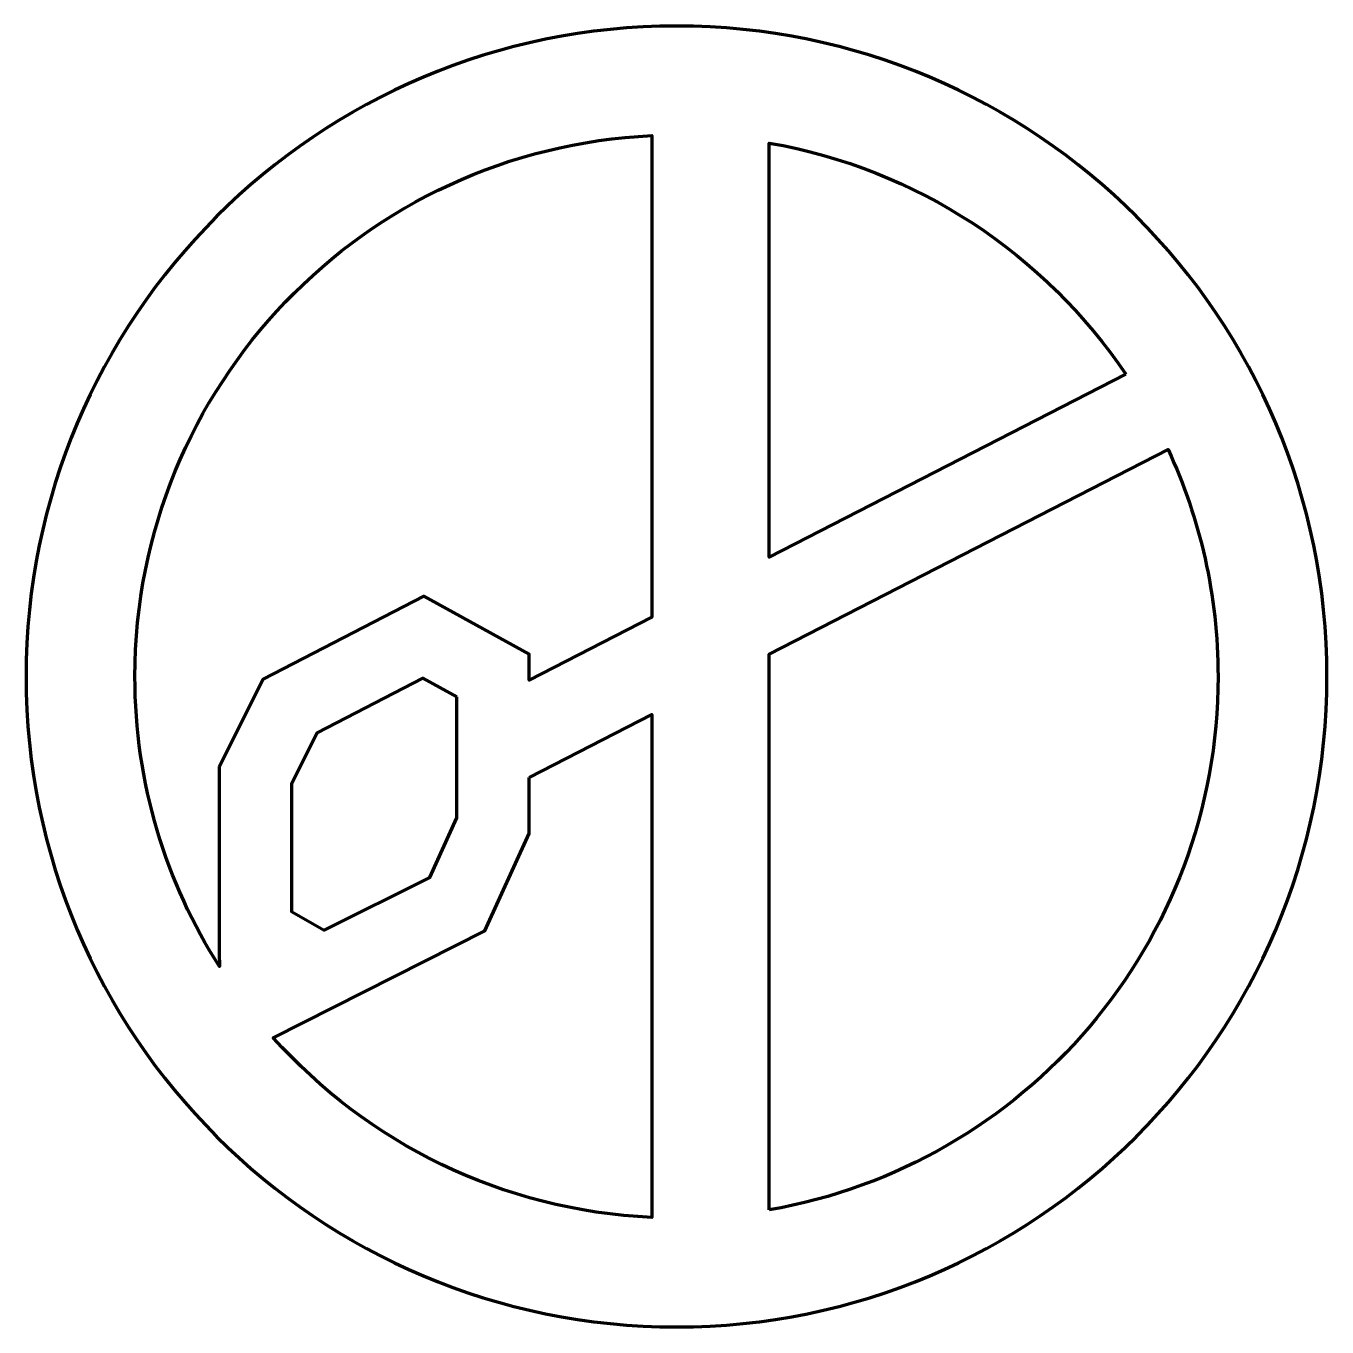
# Model space of a CAD drawing. Header units: inches. Extents: x 5.145 to 5.895, y 4.131 to 4.881.
import ezdxf

# ---------------------------------------------------------------- set-up
doc = ezdxf.new("R2010")
doc.units = ezdxf.units.IN
doc.header["$MEASUREMENT"] = 0
doc.layers.add('Layer 1', color=7, linetype='Continuous')

# ---------------------------------------------------------------- blocks, each defined once
blk = doc.blocks.new('block 2')
at = {"layer": 'Layer 1', "color": 179, "lineweight": 70, "true_color": 0x221e1f}
blk.add_lwpolyline([(5.39382, 4.49452), (5.37422, 4.50533), (5.31329, 4.47389), (5.2986, 4.4445), (5.2986, 4.37081), (5.31728, 4.36006), (5.37818, 4.39051), (5.39382, 4.42482), (5.39382, 4.49452)], dxfattribs=at)
blk.add_open_spline([(5.52051, 4.1313), (5.3134, 4.1313), (5.14547, 4.2992), (5.14547, 4.50631), (5.14547, 4.71342), (5.3134, 4.8813), (5.52051, 4.8813), (5.72757, 4.8813), (5.89547, 4.71342), (5.89547, 4.50631), (5.89547, 4.2992), (5.72757, 4.1313), (5.52051, 4.1313)], degree=3, knots=[0, 0, 0, 0, 1, 1, 1, 2, 2, 2, 3, 3, 3, 4, 4, 4, 4], dxfattribs=at)

msp = doc.modelspace()

# ---------------------------------------------------------------- linework, layer by layer
at = {"layer": 'Layer 1', "color": 179, "lineweight": 70, "true_color": 0x221e1f}
for points, knots in [([(5.25689, 4.45431), (5.25689, 4.45431), (5.2821, 4.50479), (5.2821, 4.50479), (5.2821, 4.50479), (5.37479, 4.55266), (5.37479, 4.55266), (5.37479, 4.55266), (5.43554, 4.51922), (5.43554, 4.51922), (5.43554, 4.51922), (5.43554, 4.50412), (5.43554, 4.50412), (5.43554, 4.50412), (5.50628, 4.54042), (5.50628, 4.54042), (5.50628, 4.54042), (5.50628, 4.8181), (5.50628, 4.8181), (5.34043, 4.81064), (5.20828, 4.67391), (5.20828, 4.50631), (5.20828, 4.44479), (5.22617, 4.38742), (5.25694, 4.33908), (5.25694, 4.33908), (5.25689, 4.34674), (5.25689, 4.34674), (5.25689, 4.34674), (5.25689, 4.45431), (5.25689, 4.45431)], [0, 0, 0, 0, 1, 1, 1, 2, 2, 2, 3, 3, 3, 4, 4, 4, 5, 5, 5, 6, 6, 6, 7, 7, 7, 8, 8, 8, 9, 9, 9, 10, 10, 10, 10]), ([(5.77945, 4.68051), (5.73293, 4.74966), (5.65935, 4.79904), (5.5739, 4.81381), (5.5739, 4.81381), (5.5739, 4.5751), (5.5739, 4.5751), (5.5739, 4.5751), (5.77945, 4.68051), (5.77945, 4.68051)], [0, 0, 0, 0, 1, 1, 1, 2, 2, 2, 3, 3, 3, 3]), ([(5.5739, 4.1988), (5.72082, 4.22415), (5.83265, 4.3521), (5.83265, 4.50631), (5.83265, 4.55301), (5.82228, 4.5973), (5.80392, 4.63707), (5.80392, 4.63707), (5.5739, 4.51912), (5.5739, 4.51912), (5.5739, 4.51912), (5.5739, 4.1988), (5.5739, 4.1988)], [0, 0, 0, 0, 1, 1, 1, 2, 2, 2, 3, 3, 3, 4, 4, 4, 4]), ([(5.43554, 4.44814), (5.43554, 4.44814), (5.43554, 4.42482), (5.43554, 4.42482), (5.43554, 4.42482), (5.43554, 4.41572), (5.43554, 4.41572), (5.43554, 4.41572), (5.4099, 4.3597), (5.4099, 4.3597), (5.4099, 4.3597), (5.28799, 4.29804), (5.28799, 4.29804), (5.34228, 4.23753), (5.41962, 4.19835), (5.50628, 4.19446), (5.50628, 4.19446), (5.50628, 4.48439), (5.50628, 4.48439), (5.50628, 4.48439), (5.43554, 4.44814), (5.43554, 4.44814)], [0, 0, 0, 0, 1, 1, 1, 2, 2, 2, 3, 3, 3, 4, 4, 4, 5, 5, 5, 6, 6, 6, 7, 7, 7, 7])]:
    msp.add_open_spline(points, degree=3, knots=knots, dxfattribs=at)

# ---------------------------------------------------------------- block references
at = {"layer": 'Layer 1'}
msp.add_blockref('block 2', (0, 0), dxfattribs=at)

doc.saveas('drawing.dxf')
